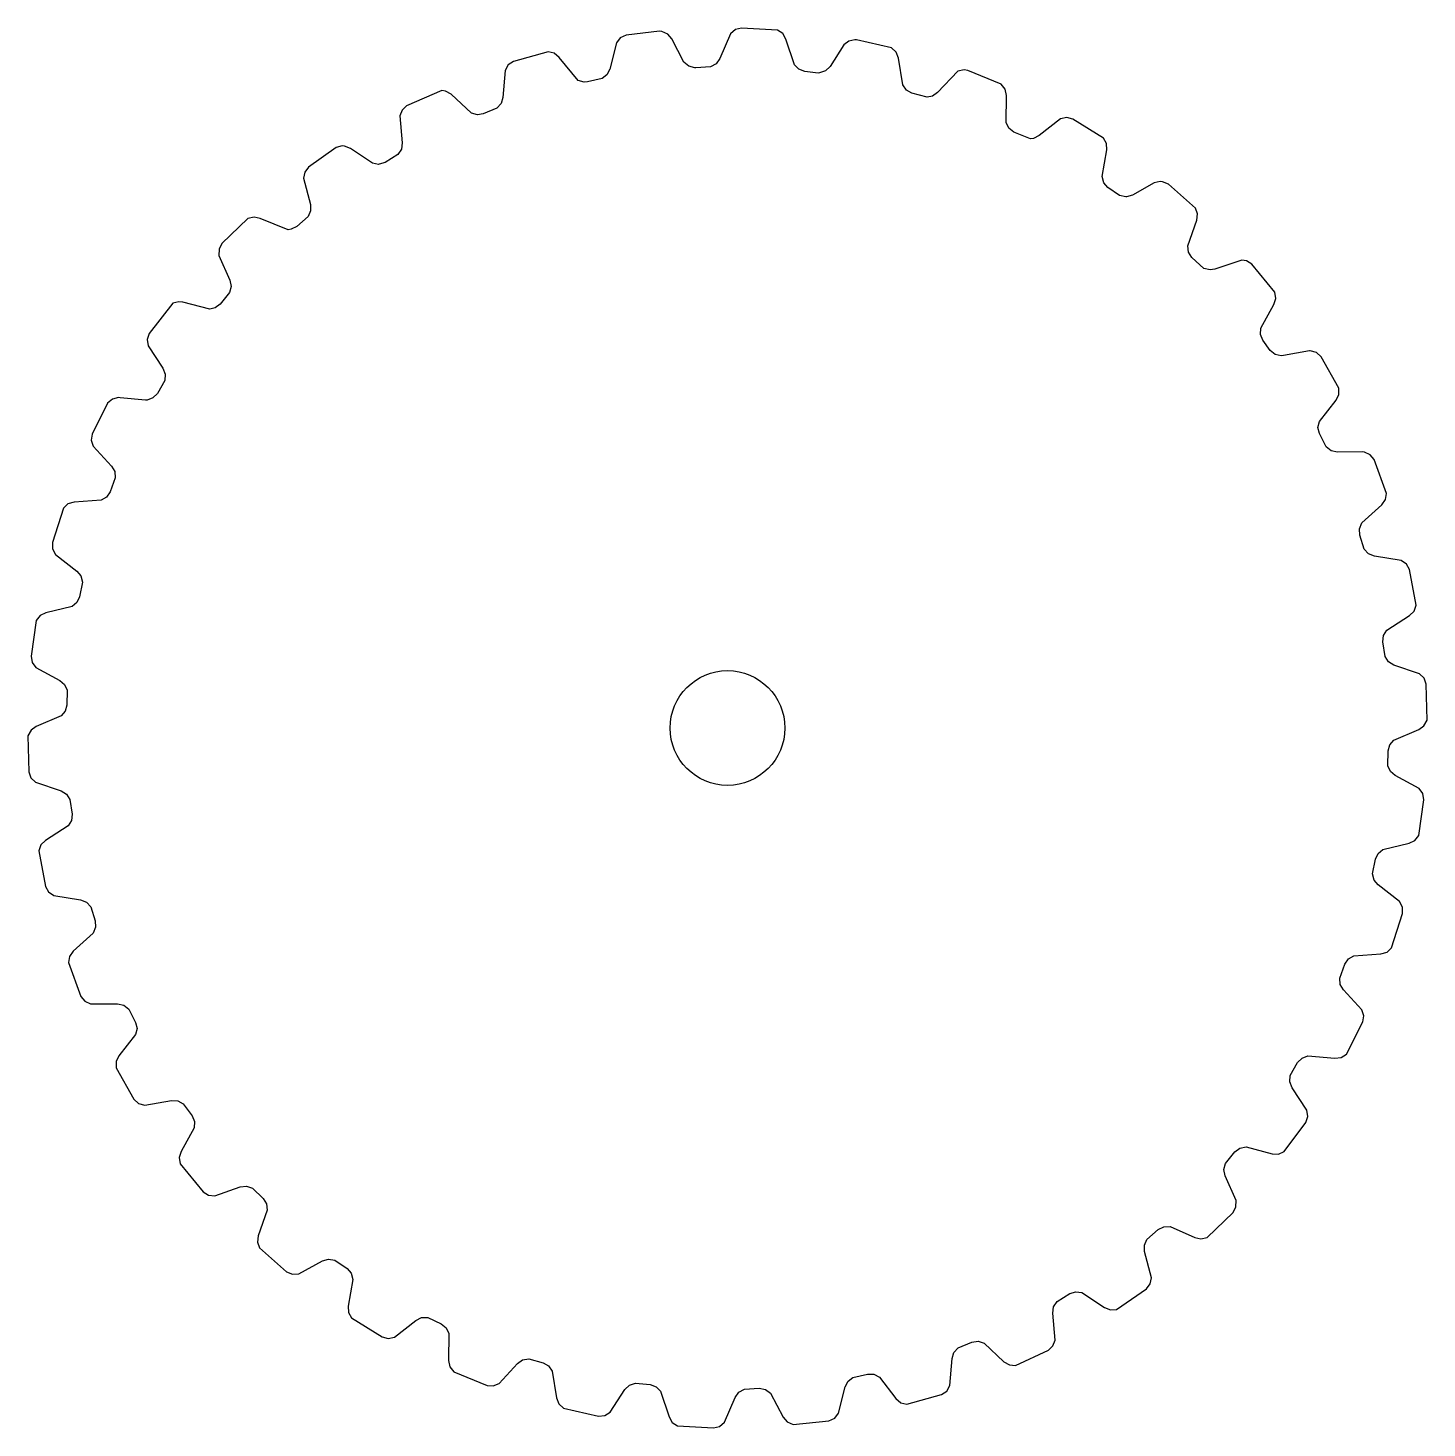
# Model space of a CAD drawing. Extents: x -30.5 to 30.5, y -30.5 to 30.5.
import ezdxf

# ---------------------------------------------------------------- set-up
doc = ezdxf.new("R2010")
doc.units = 0
doc.header["$MEASUREMENT"] = 0

msp = doc.modelspace()

# ---------------------------------------------------------------- linework, layer by layer
at = {"color": 13}
msp.add_lwpolyline([(30.355, -3.125), (30.305, -2.855), (30.142, -2.634), (29.102, -2.076), (28.893, -1.897), (28.783, -1.646), (28.796, -0.996), (28.869, -0.731), (29.051, -0.526), (30.136, -0.059), (30.359, 0.1), (30.49, 0.341), (30.455, 1.914), (30.361, 2.172), (30.164, 2.363), (29.046, 2.743), (28.811, 2.884), (28.662, 3.114), (28.567, 3.757), (28.596, 4.03), (28.741, 4.263), (29.734, 4.902), (29.929, 5.096), (30.018, 5.355), (29.725, 6.901), (29.59, 7.14), (29.364, 7.295), (28.199, 7.486), (27.943, 7.587), (27.758, 7.789), (27.559, 8.408), (27.543, 8.682), (27.648, 8.936), (28.522, 9.729), (28.682, 9.952), (28.727, 10.223), (28.184, 11.699), (28.011, 11.913), (27.763, 12.029), (27.66, 12.042), (26.582, 12.025), (26.314, 12.083), (26.098, 12.252), (25.799, 12.83), (25.738, 13.097), (25.8, 13.364), (26.532, 14.291), (26.652, 14.537), (26.653, 14.812), (25.874, 16.178), (25.668, 16.361), (25.404, 16.434), (25.37, 16.435), (24.24, 16.237), (24.137, 16.227), (23.869, 16.285), (23.654, 16.455), (23.336, 16.901), (23.231, 17.155), (23.248, 17.429), (23.818, 18.463), (23.896, 18.726), (23.851, 18.997), (22.858, 20.216), (22.625, 20.362), (22.422, 20.396), (21.237, 20.005), (21.034, 19.969), (20.766, 20.029), (20.236, 20.511), (20.091, 20.745), (20.063, 21.018), (20.454, 22.131), (20.488, 22.404), (20.399, 22.663), (19.219, 23.703), (18.965, 23.809), (18.862, 23.817), (18.595, 23.755), (17.655, 23.228), (17.391, 23.15), (17.357, 23.149), (17.089, 23.211), (16.584, 23.562), (16.402, 23.768), (16.33, 24.033), (16.532, 25.196), (16.521, 25.47), (16.391, 25.712), (15.055, 26.543), (14.788, 26.606), (14.52, 26.545), (13.591, 25.817), (13.344, 25.697), (13.207, 25.682), (12.479, 25.971), (12.266, 26.144), (12.151, 26.393), (12.16, 27.574), (12.103, 27.842), (11.935, 28.059), (10.481, 28.659), (10.31, 28.685), (10.043, 28.625), (9.156, 27.702), (8.932, 27.543), (8.696, 27.497), (8.034, 27.67), (7.796, 27.806), (7.641, 28.033), (7.455, 29.199), (7.356, 29.455), (7.154, 29.641), (5.621, 29.993), (5.552, 29.998), (5.284, 29.94), (5.068, 29.77), (4.472, 28.831), (4.277, 28.637), (4.017, 28.549), (3.948, 28.546), (3.37, 28.615), (3.113, 28.71), (2.923, 28.908), (2.548, 30.028), (2.407, 30.264), (2.178, 30.414), (0.608, 30.509), (0.343, 30.437), (0.136, 30.256), (-0.335, 29.174), (-0.495, 28.951), (-0.737, 28.821), (-1.386, 28.78), (-1.42, 28.779), (-1.686, 28.846), (-1.897, 29.022), (-2.429, 30.038), (-2.607, 30.247), (-2.858, 30.358), (-2.961, 30.368), (-4.422, 30.193), (-4.672, 30.078), (-4.845, 29.866), (-5.132, 28.721), (-5.253, 28.475), (-5.47, 28.307), (-6.104, 28.159), (-6.241, 28.147), (-6.507, 28.214), (-7.34, 29.228), (-7.55, 29.406), (-7.816, 29.473), (-9.332, 29.054), (-9.559, 28.899), (-9.695, 28.661), (-9.789, 27.484), (-9.868, 27.221), (-10.055, 27.02), (-10.655, 26.771), (-10.892, 26.73), (-11.158, 26.799), (-12.051, 27.621), (-12.287, 27.762), (-12.457, 27.791), (-13.987, 27.121), (-14.185, 26.932), (-14.28, 26.674), (-14.179, 25.498), (-14.214, 25.226), (-14.365, 24.997), (-14.916, 24.652), (-15.178, 24.568), (-15.212, 24.567), (-15.481, 24.622), (-16.433, 25.261), (-16.689, 25.361), (-16.792, 25.367), (-17.058, 25.299), (-18.26, 24.449), (-18.424, 24.23), (-18.476, 23.96), (-18.183, 22.817), (-18.173, 22.542), (-18.284, 22.291), (-18.77, 21.86), (-19.015, 21.735), (-19.151, 21.717), (-20.367, 22.212), (-20.635, 22.268), (-20.901, 22.201), (-22.035, 21.11), (-22.161, 20.867), (-22.168, 20.592), (-21.69, 19.513), (-21.635, 19.244), (-21.703, 18.978), (-22.112, 18.473), (-22.333, 18.309), (-22.568, 18.258), (-23.745, 18.557), (-23.916, 18.578), (-24.182, 18.513), (-25.209, 17.196), (-25.293, 16.934), (-25.255, 16.663), (-24.606, 15.676), (-24.507, 15.42), (-24.531, 15.147), (-24.851, 14.581), (-25.042, 14.383), (-25.299, 14.289), (-25.368, 14.285), (-26.475, 14.395), (-26.544, 14.398), (-26.811, 14.334), (-27.023, 14.159), (-27.696, 12.812), (-27.736, 12.54), (-27.653, 12.279), (-26.851, 11.412), (-26.711, 11.176), (-26.689, 10.903), (-26.912, 10.292), (-27.068, 10.066), (-27.306, 9.93), (-28.484, 9.841), (-28.747, 9.763), (-28.949, 9.577), (-29.427, 8.079), (-29.422, 7.804), (-29.297, 7.56), (-28.363, 6.837), (-28.186, 6.627), (-28.12, 6.361), (-28.239, 5.722), (-28.355, 5.473), (-28.568, 5.3), (-29.715, 5.019), (-29.962, 4.898), (-30.13, 4.682), (-30.355, 3.125), (-30.305, 2.855), (-30.142, 2.634), (-29.102, 2.076), (-28.893, 1.897), (-28.783, 1.646), (-28.796, 0.996), (-28.869, 0.731), (-29.051, 0.526), (-30.136, 0.059), (-30.359, -0.1), (-30.49, -0.341), (-30.455, -1.914), (-30.361, -2.172), (-30.164, -2.363), (-29.046, -2.743), (-28.811, -2.884), (-28.662, -3.114), (-28.567, -3.757), (-28.596, -4.03), (-28.741, -4.263), (-29.734, -4.902), (-29.929, -5.096), (-30.018, -5.355), (-29.725, -6.901), (-29.59, -7.14), (-29.364, -7.295), (-28.199, -7.486), (-27.943, -7.587), (-27.758, -7.789), (-27.559, -8.408), (-27.543, -8.682), (-27.648, -8.936), (-28.522, -9.729), (-28.682, -9.952), (-28.727, -10.223), (-28.184, -11.699), (-28.011, -11.913), (-27.763, -12.029), (-26.582, -12.025), (-26.314, -12.083), (-26.098, -12.252), (-25.799, -12.83), (-25.738, -13.097), (-25.8, -13.364), (-26.532, -14.291), (-26.652, -14.537), (-26.653, -14.812), (-25.874, -16.178), (-25.668, -16.361), (-25.404, -16.434), (-24.24, -16.237), (-23.966, -16.249), (-23.725, -16.38), (-23.336, -16.901), (-23.231, -17.155), (-23.248, -17.429), (-23.818, -18.463), (-23.896, -18.726), (-23.851, -18.997), (-22.858, -20.216), (-22.625, -20.362), (-22.353, -20.392), (-21.237, -20.005), (-20.965, -19.972), (-20.705, -20.062), (-20.236, -20.511), (-20.091, -20.745), (-20.063, -21.018), (-20.454, -22.131), (-20.488, -22.404), (-20.399, -22.663), (-19.219, -23.703), (-18.965, -23.809), (-18.691, -23.793), (-17.655, -23.228), (-17.391, -23.15), (-17.121, -23.196), (-16.584, -23.562), (-16.402, -23.768), (-16.33, -24.033), (-16.532, -25.196), (-16.521, -25.47), (-16.391, -25.712), (-15.055, -26.543), (-14.788, -26.606), (-14.52, -26.545), (-13.591, -25.817), (-13.344, -25.697), (-13.069, -25.698), (-12.479, -25.971), (-12.266, -26.144), (-12.151, -26.393), (-12.16, -27.574), (-12.103, -27.842), (-11.935, -28.059), (-10.481, -28.659), (-10.207, -28.677), (-9.953, -28.573), (-9.156, -27.702), (-8.932, -27.543), (-8.661, -27.499), (-8.034, -27.67), (-7.796, -27.806), (-7.641, -28.033), (-7.455, -29.199), (-7.356, -29.455), (-7.154, -29.641), (-5.621, -29.993), (-5.348, -29.966), (-5.115, -29.821), (-4.472, -28.831), (-4.277, -28.637), (-4.017, -28.549), (-3.37, -28.615), (-3.113, -28.71), (-2.923, -28.908), (-2.548, -30.028), (-2.407, -30.264), (-2.178, -30.414), (-0.608, -30.509), (-0.343, -30.437), (-0.136, -30.256), (0.335, -29.174), (0.495, -28.951), (0.737, -28.821), (1.386, -28.78), (1.655, -28.831), (1.875, -28.995), (2.429, -30.038), (2.607, -30.247), (2.858, -30.358), (4.422, -30.193), (4.672, -30.078), (4.845, -29.866), (5.132, -28.721), (5.253, -28.475), (5.47, -28.307), (6.104, -28.159), (6.378, -28.165), (6.622, -28.291), (7.34, -29.228), (7.55, -29.406), (7.816, -29.473), (9.332, -29.054), (9.559, -28.899), (9.695, -28.661), (9.789, -27.484), (9.868, -27.221), (10.055, -27.02), (10.655, -26.771), (10.927, -26.731), (11.188, -26.815), (12.051, -27.621), (12.287, -27.762), (12.56, -27.785), (13.987, -27.121), (14.185, -26.932), (14.28, -26.674), (14.179, -25.498), (14.214, -25.226), (14.365, -24.997), (14.916, -24.652), (15.178, -24.568), (15.449, -24.608), (16.433, -25.261), (16.689, -25.361), (16.962, -25.339), (18.26, -24.449), (18.424, -24.23), (18.476, -23.96), (18.183, -22.817), (18.173, -22.542), (18.284, -22.291), (18.77, -21.86), (19.015, -21.735), (19.289, -21.73), (20.367, -22.212), (20.635, -22.268), (20.901, -22.201), (22.035, -21.11), (22.161, -20.867), (22.168, -20.592), (21.69, -19.513), (21.635, -19.244), (21.703, -18.978), (22.112, -18.473), (22.333, -18.309), (22.602, -18.258), (23.745, -18.557), (24.019, -18.568), (24.271, -18.458), (25.209, -17.196), (25.293, -16.934), (25.255, -16.663), (24.606, -15.676), (24.507, -15.42), (24.531, -15.147), (24.851, -14.581), (25.042, -14.383), (25.299, -14.289), (26.475, -14.395), (26.748, -14.361), (26.978, -14.211), (27.696, -12.812), (27.736, -12.54), (27.653, -12.279), (26.851, -11.412), (26.711, -11.176), (26.689, -10.903), (26.912, -10.292), (27.068, -10.066), (27.306, -9.93), (28.484, -9.841), (28.747, -9.763), (28.949, -9.577), (29.427, -8.079), (29.422, -7.804), (29.297, -7.56), (28.363, -6.837), (28.186, -6.627), (28.12, -6.361), (28.239, -5.722), (28.355, -5.473), (28.568, -5.3), (29.715, -5.019), (29.962, -4.898), (30.13, -4.682)], close=True, dxfattribs=at)
msp.add_circle((0, 0), 2.5, dxfattribs=at)

doc.saveas('drawing.dxf')
